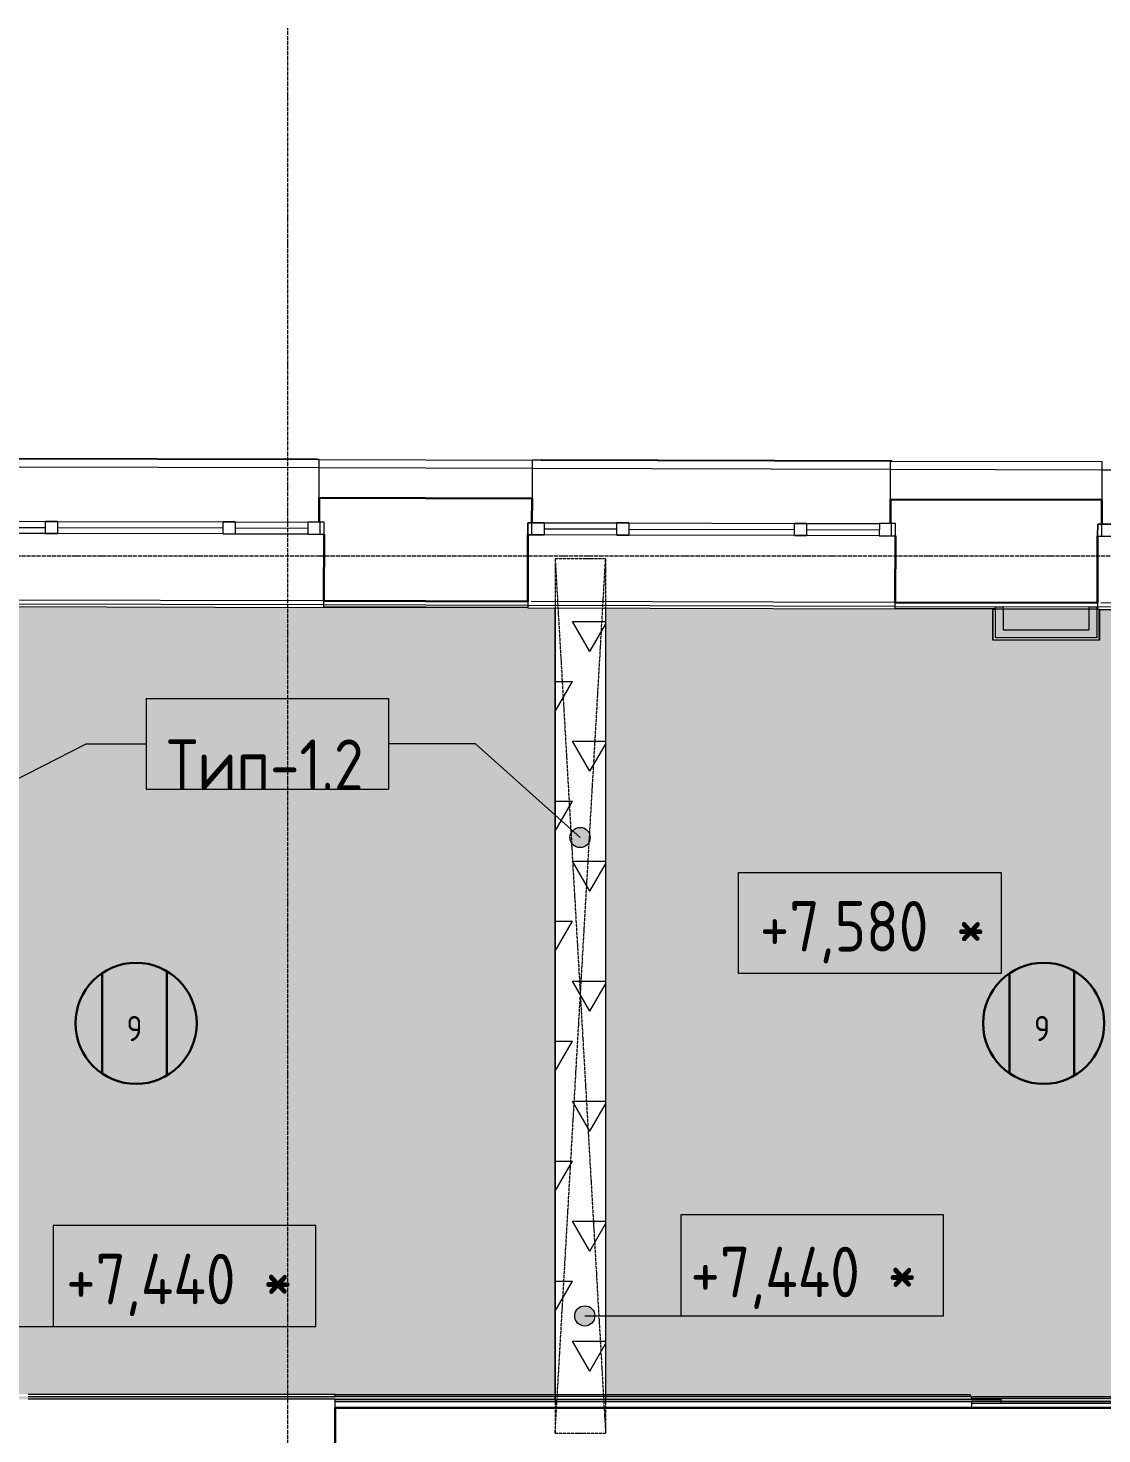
# Model space of a CAD drawing. Header units: millimetres. Extents: x -10474 to 67905, y -3824 to 44223.
# Drawn here: x 16764 to 22080, y 8598 to 15559 of the extents above; entities that cross this region are included whole.
import ezdxf

# ---------------------------------------------------------------- set-up
doc = ezdxf.new("R2010")
doc.units = ezdxf.units.MM
for name, pattern in [('ADSK_Линия сетки', [25, 20, -2.5, 0, -2.5]), ('ADSK_Штрих_ш3 п1_5', [4.5, 3, -1.5]), ('ADSK_Штрихпунктирная 2 точки_ш15 п1_5 п1_5 п1_5', [19.5, 15, -1.5, 0, -1.5, 0, -1.5])]:
    doc.linetypes.add(name, pattern=pattern)
for name, color, linetype, lineweight in [('_ Окна', 7, 'Continuous', 9), ('Аннотация', 7, 'Continuous', 20), ('Каркас', 7, 'Continuous', 18), ('Марки', 7, 'Continuous', 20), ('Окна', 7, 'Continuous', 9), ('Оси', 7, 'Continuous', 9), ('Отметки', 7, 'Continuous', 9), ('Потолки', 7, 'Continuous', 9), ('Потолки штриховка', 7, 'Continuous', 9), ('Стены внутренние', 7, 'Continuous', 18), ('Стены наружные', 7, 'Continuous', 18), ('Стены несущие', 7, 'Continuous', 30), ('Стены отделка', 7, 'Continuous', 30), ('Стены штриховка', 7, 'Continuous', 9)]:
    doc.layers.add(name, color=color, linetype=linetype, lineweight=lineweight)
doc.layers.add('Линии', color=7, linetype='Continuous', lineweight=9, true_color=0x00a600)
doc.styles.add('GOST Common_2', font='GOST_Common.ttf', dxfattribs={"width": 0.9, "height": 250})
doc.styles.add('GOST Common_4', font='GOST_Common.ttf', dxfattribs={"width": 0.9, "height": 125})
doc.styles.add('GOST Common_B', font='', dxfattribs={"width": 0.9, "height": 250})
doc.styles.get('GOST Common_B').set_extended_font_data('GOST Common', bold=True)

# ---------------------------------------------------------------- blocks, each defined once
blk = doc.blocks.new('окно трехпол с фрамугой - 1800 и 1820х2300_h___нов_ ок15-2116660-План потолков 2-го этажа')
at = {"layer": '_ Окна', "lineweight": 18}
for p, q in [((-910, 75), (-910, 135)), ((-910, 135), (-830, 135)), ((-830, 75), (-910, 75)), ((-830, 135), (-830, 75)), ((-470, 75), (-470, 135)), ((-470, 135), (-410, 135)), ((-410, 75), (-470, 75)), ((-410, 135), (-410, 75)), ((410, 75), (410, 135)), ((410, 135), (470, 135)), ((470, 75), (410, 75)), ((470, 135), (470, 75)), ((830, 135), (830, 75)), ((910, 135), (830, 135)), ((830, 75), (910, 75)), ((910, 75), (910, 135))]:
    blk.add_line(p, q, dxfattribs=at)
at = {"layer": '_ Окна'}
for p, q in [((-890, 75), (-890, 135)), ((-830, 105), (-470, 105)), ((-410, 105), (410, 105)), ((470, 105), (830, 105)), ((890, 75), (890, 135))]:
    blk.add_line(p, q, dxfattribs=at)
at = {"layer": 'Окна'}
for p, q in [((-910, 135), (-910, 75)), ((-830, 135), (-910, 135)), ((-910, 75), (-830, 75)), ((-830, 135), (-470, 135)), ((-470, 75), (-830, 75)), ((-410, 135), (-470, 135)), ((-470, 75), (-410, 75)), ((-410, 135), (410, 135)), ((410, 75), (-410, 75)), ((470, 135), (410, 135)), ((410, 75), (470, 75)), ((470, 135), (830, 135)), ((830, 75), (470, 75)), ((910, 135), (830, 135)), ((830, 75), (910, 75)), ((910, 75), (910, 135))]:
    blk.add_line(p, q, dxfattribs=at)
blk = doc.blocks.new('окно трехпол с фрамугой - 1800 и 1820х2300_h___нов_ ок15-V5-План потолков 2-го этажа')
at = {"layer": '_ Окна', "lineweight": 18}
for p, q in [((-910, 75), (-910, 135)), ((-910, 135), (-830, 135)), ((-830, 75), (-910, 75)), ((-830, 135), (-830, 75)), ((-470, 75), (-470, 135)), ((-470, 135), (-410, 135)), ((-410, 75), (-470, 75)), ((-410, 135), (-410, 75)), ((410, 75), (410, 135)), ((410, 135), (470, 135)), ((470, 75), (410, 75)), ((470, 135), (470, 75)), ((830, 135), (830, 75)), ((910, 135), (830, 135)), ((830, 75), (910, 75)), ((910, 75), (910, 135))]:
    blk.add_line(p, q, dxfattribs=at)
at = {"layer": '_ Окна'}
for p, q in [((-890, 75), (-890, 135)), ((-830, 105), (-470, 105)), ((-410, 105), (410, 105)), ((470, 105), (830, 105)), ((890, 75), (890, 135))]:
    blk.add_line(p, q, dxfattribs=at)
at = {"layer": 'Окна'}
for p, q in [((-910, 135), (-910, 75)), ((-830, 135), (-910, 135)), ((-910, 75), (-830, 75)), ((-830, 135), (-470, 135)), ((-470, 75), (-830, 75)), ((-410, 135), (-470, 135)), ((-470, 75), (-410, 75)), ((-410, 135), (410, 135)), ((410, 75), (-410, 75)), ((470, 135), (410, 135)), ((410, 75), (470, 75)), ((470, 135), (830, 135)), ((830, 75), (470, 75)), ((910, 135), (830, 135)), ((830, 75), (910, 75)), ((910, 75), (910, 135))]:
    blk.add_line(p, q, dxfattribs=at)
blk = doc.blocks.new('окно трехпол с фрамугой - 1800 и 1820х2300_h___нов_ ок15-V6-План потолков 2-го этажа')
at = {"layer": '_ Окна', "lineweight": 18}
for p, q in [((-910, 75), (-910, 135)), ((-910, 135), (-830, 135)), ((-830, 75), (-910, 75)), ((-830, 135), (-830, 75)), ((-470, 75), (-470, 135)), ((-470, 135), (-410, 135)), ((-410, 75), (-470, 75)), ((-410, 135), (-410, 75)), ((410, 75), (410, 135)), ((410, 135), (470, 135)), ((470, 75), (410, 75)), ((470, 135), (470, 75)), ((830, 135), (830, 75)), ((910, 135), (830, 135)), ((830, 75), (910, 75)), ((910, 75), (910, 135))]:
    blk.add_line(p, q, dxfattribs=at)
at = {"layer": '_ Окна'}
for p, q in [((-890, 75), (-890, 135)), ((-830, 105), (-470, 105)), ((-410, 105), (410, 105)), ((470, 105), (830, 105)), ((890, 75), (890, 135))]:
    blk.add_line(p, q, dxfattribs=at)
at = {"layer": 'Окна'}
for p, q in [((-910, 135), (-910, 75)), ((-830, 135), (-910, 135)), ((-910, 75), (-830, 75)), ((-830, 135), (-470, 135)), ((-470, 75), (-830, 75)), ((-410, 135), (-470, 135)), ((-470, 75), (-410, 75)), ((-410, 135), (410, 135)), ((410, 75), (-410, 75)), ((470, 135), (410, 135)), ((410, 75), (470, 75)), ((470, 135), (830, 135)), ((830, 75), (470, 75)), ((910, 135), (830, 135)), ((830, 75), (910, 75)), ((910, 75), (910, 135))]:
    blk.add_line(p, q, dxfattribs=at)
blk = doc.blocks.new('Высотные отметки - Рамка-12095-План потолков 2-го этажа')
at = {"layer": 'Аннотация'}
for p, q in [((-6.5, 0), (-6.5, 5)), ((-6.5, 5), (6.5, 5)), ((6.5, 5), (6.5, 0)), ((6.5, 0), (-6.5, 0))]:
    blk.add_line(p, q, dxfattribs=at)
blk = doc.blocks.new('ADSK_Марка_Потолок - ADSK_Марка и Смещение от уровня-155896-План потолков 2-го этажа')
at = {"layer": 'Марки'}
for p, q in [((-6, 4.5), (-6, 0)), ((-6, 4.5), (6, 4.5)), ((6, 4.5), (6, 0)), ((-6, 0), (6, 0))]:
    blk.add_line(p, q, dxfattribs=at)

msp = doc.modelspace()

# ---------------------------------------------------------------- hatches: boundary and pattern name
at = {"layer": 'Марки'}
h = msp.add_hatch(color=256, dxfattribs=at)
edge = h.paths.add_edge_path()
edge.add_arc((19496.947, 11550.632), 50, 0, 360)
at = {"layer": 'Отметки'}
h = msp.add_hatch(color=256, dxfattribs=at)
edge = h.paths.add_edge_path()
edge.add_arc((19520.128, 9181.965), 50, 0, 360)
at = {"layer": 'Потолки штриховка', "lineweight": 18, "true_color": 0x787878}
h = msp.add_hatch(dxfattribs=at)
h.set_pattern_fill('FP_54', color=8, style=0, pattern_type=2)
h.set_pattern_definition([(60, (0, 0), (-171.45, 296.96), [171.45, -171.45]), (120, (0, 0), (-342.9, 6e-05), [171.45, -171.45]), (0, (-85.72, 148.48), (171.45, 296.96), [171.45, -171.45])])
h.paths.add_polyline_path([(7575.598, 8758.238), (7694.835, 8758.238), (7693.816, 12184.078), (7506.078, 12184.078), (7506.078, 12033.264), (7434.835, 12033.264), (7435.202, 8940), (7585.598, 8940), (7585.598, 8771.642), (7575.598, 8771.642), (7575.598, 8930), (7434.835, 8930), (7435.011, 8927), (7570.598, 8927), (7570.598, 8925), (7572.598, 8925), (7572.598, 8785.642), (7560.598, 8785.642), (7560.598, 8758.238)])
h.paths.add_polyline_path([(22518.248, 8759.642), (22518.248, 8772.642), (22268.248, 8772.642), (22268.248, 8759.642), (22423.228, 8759.642)])
h.paths.add_polyline_path([(19623.248, 8769.642), (19623.248, 8783.642), (19373.248, 8783.642), (19373.972, 8769.642), (19528.819, 8769.642)])
h.paths.add_polyline_path([(16373.97, 8769.642), (16623.248, 8769.642), (16623.248, 8783.642), (16373.248, 8783.642), (16373.248, 8769.642)])
h.paths.add_polyline_path([(13587.943, 8769.642), (13623.248, 8769.642), (13623.248, 8783.642), (13373.248, 8783.642), (13373.969, 8769.642), (13538.198, 8769.642)])
h.paths.add_polyline_path([(10239.065, 8769.642), (10488.239, 8769.642), (10488.239, 8783.642), (10238.239, 8783.642), (10238.239, 8769.642)])
h.paths.add_polyline_path([(22518.248, 8782.642), (22518.248, 12679.062), (22268.248, 12679.72), (22268.248, 8782.642), (22354.932, 8782.642)])
h.paths.add_polyline_path([(19373.248, 8793.642), (19623.248, 8793.642), (19622.487, 12686.685), (19373.248, 12687.341), (19373.248, 8838.837)])
h.paths.add_polyline_path([(16375.49, 8793.642), (16623.248, 8793.642), (16622.488, 12694.583), (16419.443, 12695.118), (16419.443, 12525.45), (16417.443, 12525.45), (16417.443, 12523.45), (16373.248, 12523.45), (16373.248, 8793.642)])
h.paths.add_polyline_path([(10488.239, 8793.642), (10488.239, 12184.078), (10238.239, 12184.078), (10238.239, 8793.642), (10240.804, 8793.642)])
h.paths.add_polyline_path([(13573.493, 8793.642), (13623.248, 8793.642), (13622.49, 12702.481), (13373.248, 12702.531), (13373.248, 8793.642), (13567.769, 8793.642)])
h.paths.add_polyline_path([(7493.078, 12197.078), (7493.078, 12199.078), (7491.078, 12199.078)])
h.paths.add_polyline_path([(7461.078, 12043.264), (7496.078, 12043.264), (7496.078, 12197.078), (7493.078, 12197.078), (7493.078, 12058.264), (7491.078, 12058.264), (7491.078, 12056.264), (7434.835, 12056.264), (7434.835, 12043.264), (7444.835, 12043.264)])
h.paths.add_polyline_path([(7621.078, 12194.078), (7694.835, 12194.078), (7694.346, 12197.078), (7506.078, 12197.078), (7506.078, 12194.078), (7619.036, 12194.078)])
h.paths.add_polyline_path([(10488.239, 12194.078), (10487.369, 12197.078), (10238.239, 12197.078), (10238.239, 12194.078), (10487.152, 12194.078)])
h.paths.add_polyline_path([(16408.554, 12695.146), (16407.443, 12707.149), (16373.248, 12706.581), (16373.248, 12695.254), (16407.443, 12695.149)])
at = {"layer": 'Потолки штриховка', "lineweight": 18}
h = msp.add_hatch(dxfattribs=at)
h.set_pattern_fill('FP_30', color=256, style=0, pattern_type=2)
h.set_pattern_definition([(0, (0, 762), (762, 76.2), [7.62, -373.38, 7.62, -373.38]), (0, (76.2, 91.44), (762, 76.2), [7.62, -220.98, 7.62, -525.78]), (0, (152.4, 106.68), (762, 76.2), [7.62, -68.58, 7.62, -678.18]), (0, (457.2, 60.96), (762, 76.2), [7.62, -220.98, 7.62, -525.78]), (0, (533.4, 45.72), (762, 76.2), [7.62, -68.58, 7.62, -678.18])])
h.paths.add_polyline_path([(21435, 8747.642), (21580.032, 8747.642), (21579.269, 8757.642), (21435, 8757.642)])
h.paths.add_polyline_path([(8341.77, 8758.238), (8375.598, 8758.238), (8375.598, 8769.642), (10238.239, 8769.642), (10238.239, 8783.642), (8375.598, 8783.642), (8375.598, 8793.642), (10238.239, 8793.642), (10238.239, 12184.078), (7694.835, 12184.078), (7694.835, 8758.238), (7716.447, 8758.238)])
h.paths.add_polyline_path([(21540.437, 12681.636), (21350.989, 12682.924), (21446.547, 12682.272)])
h.paths.add_polyline_path([(22073.723, 8759.642), (22268.248, 8759.642), (22268.248, 8772.642), (21435, 8772.642), (21435, 8782.642), (22268.248, 8782.642), (22268.248, 12679.72), (22069.437, 12680.243), (22069.437, 12529.451), (22067.437, 12529.451), (22067.41, 12527.451), (21542.437, 12527.451), (21542.437, 12529.451), (21540.437, 12529.451), (21540.437, 12681.636), (19623.248, 12686.683), (19623.248, 8793.642), (21429, 8793.642), (21429, 8783.642), (19623.248, 8783.642), (19623.248, 8769.642), (21580.032, 8769.642), (21580.032, 8759.642), (21712.356, 8759.642)])
h.paths.add_polyline_path([(23519.192, 8759.642), (24150, 8759.642), (24150, 8772.642), (22518.248, 8772.642), (22518.248, 8759.642)])
h.paths.add_polyline_path([(16653.215, 8769.642), (19373.248, 8769.642), (19373.248, 8783.642), (16623.248, 8783.642), (16623.248, 8769.642), (16631.206, 8769.642)])
h.paths.add_polyline_path([(16370.383, 8769.642), (16373.248, 8769.642), (16373.248, 8783.642), (13623.248, 8783.642), (13623.248, 8769.642), (16312.818, 8769.642)])
h.paths.add_polyline_path([(10488.239, 8769.642), (13373.248, 8769.642), (13373.248, 8783.642), (10488.239, 8783.642)])
h.paths.add_polyline_path([(23519.192, 8782.642), (24150, 8782.642), (24150, 12674.766), (22518.248, 12679.062), (22518.248, 8782.642)])
h.paths.add_polyline_path([(16647.952, 8793.642), (19373.248, 8793.642), (19373.248, 12687.341), (16623.248, 12694.581), (16623.248, 8793.642)])
h.paths.add_polyline_path([(15569.114, 8793.642), (16373.248, 8793.642), (16373.248, 12523.45), (15412.461, 12523.45), (15412.461, 12697.769), (13623.248, 12702.479), (13623.248, 8793.642), (15058.198, 8793.642)])
h.paths.add_polyline_path([(10490.225, 8793.642), (13373.248, 8793.642), (13373.248, 12703.137), (10590, 12710.464), (10590, 12184.078), (10488.239, 12184.078), (10489.026, 8793.642)])
h.paths.add_polyline_path([(9787.239, 12194.078), (10238.239, 12194.078), (10238.239, 12197.078), (7694.835, 12197.078), (7694.835, 12194.078), (9064.505, 12194.078)])
h.paths.add_polyline_path([(10547.131, 12194.078), (10580, 12194.078), (10580, 12710.491), (10577, 12710.498), (10577, 12209.078), (10575, 12209.078), (10574.765, 12197.078), (10488.239, 12197.078), (10488.239, 12194.078), (10509.973, 12194.078)])
h.paths.add_polyline_path([(21592.437, 12579.451), (22017.437, 12579.451), (22017.437, 12680.38), (21592.437, 12681.499), (21592.437, 12680.272)])
at = {"layer": 'Стены внутренние'}
for points in [[(21592.437, 12579.451), (21592.437, 12683.499), (21552.437, 12683.604), (21552.437, 12579.451)], [(22057.437, 12539.451), (22057.437, 12682.275), (22017.437, 12682.272), (22017.437, 12539.451)], [(21712.356, 12539.451), (22017.437, 12539.451), (22017.437, 12579.451), (21552.437, 12579.451), (21552.437, 12539.451)]]:
    msp.add_hatch(color=256, dxfattribs=at).paths.add_polyline_path(points)

# ---------------------------------------------------------------- linework, layer by layer
at = {"layer": 'Каркас', "color": 8, "linetype": 'ADSK_Штрих_ш3 п1_5', "lineweight": 9, "true_color": 0x808080}
for p, q in [((19373.248, 12687.341), (19373.248, 8793.642)), ((19623.248, 12686.683), (19623.248, 8793.642)), ((19373.248, 8783.642), (19373.248, 8769.642)), ((19623.248, 8783.642), (19623.248, 8769.642))]:
    msp.add_line(p, q, dxfattribs=at)
at = {"layer": 'Линии', "color": 7, "linetype": 'ADSK_Штрихпунктирная 2 точки_ш15 п1_5 п1_5 п1_5'}
for p, q in [((19373.248, 12931.358), (19623.248, 8601.567)), ((19373.248, 8601.567), (19623.248, 12931.358)), ((19623.248, 12931.358), (19373.248, 12931.358)), ((19373.248, 12931.358), (19373.248, 8601.567)), ((19623.248, 12931.358), (19623.248, 8601.567)), ((19373.248, 8601.567), (19623.248, 8601.567))]:
    msp.add_line(p, q, dxfattribs=at)
at = {"layer": 'Линии', "color": 5, "lineweight": 30, "true_color": 0x0000ff}
for p, q in [((17130.003, 10878.945), (17130.003, 10382.564)), ((17450.003, 10371.802), (17450.003, 10889.706)), ((21623.786, 10878.945), (21623.786, 10382.564)), ((21943.786, 10371.802), (21943.786, 10889.706))]:
    msp.add_line(p, q, dxfattribs=at)
for centre in [(17298.531, 10630.754), (21792.313, 10630.754)]:
    msp.add_circle(centre, 300, dxfattribs=at)
at = {"layer": 'Марки'}
for p, q in [((16478.254, 11722.477), (17050.715, 12014.432)), ((17050.715, 12014.432), (17348.394, 12014.432)), ((18979.244, 12014.432), (18548.394, 12014.432)), ((19496.947, 11550.632), (18979.244, 12014.432))]:
    msp.add_line(p, q, dxfattribs=at)
msp.add_circle((19496.947, 11550.632), 50, dxfattribs=at)
at = {"layer": 'Оси', "linetype": 'ADSK_Линия сетки'}
for p, q in [((18049.565, -3024.361), (18049.565, 15558.581)), ((-9674.401, 12945), (56004.853, 12945))]:
    msp.add_line(p, q, dxfattribs=at)
at = {"layer": 'Отметки', "lineweight": 20}
for p, q in [((16518.143, 9129.298), (17143.557, 9129.298)), ((17143.557, 9129.298), (17538.555, 9129.298)), ((19520.128, 9181.965), (20303.541, 9181.965)), ((20303.541, 9181.965), (20645.872, 9181.965))]:
    msp.add_line(p, q, dxfattribs=at)
at = {"layer": 'Отметки'}
msp.add_circle((19520.128, 9181.965), 50, dxfattribs=at)
at = {"layer": 'Потолки'}
for p, q in [((19373.248, 8793.642), (19373.248, 12687.341)), ((19623.248, 12686.683), (19623.248, 8793.642)), ((19373.248, 8769.642), (19373.248, 8783.642)), ((19623.248, 8783.642), (19623.248, 8769.642))]:
    msp.add_line(p, q, dxfattribs=at)
at = {"layer": 'Стены внутренние'}
for p, q in [((18224.632, 12722.365), (16424.638, 12727.104)), ((21054.622, 12714.915), (19254.629, 12719.654)), ((23874.613, 12707.491), (22074.619, 12712.23)), ((18284, 8793.642), (16764, 8793.642)), ((16764, 8783.642), (18284, 8783.642))]:
    msp.add_line(p, q, dxfattribs=at)
at = {"layer": 'Стены наружные'}
for p, q in [((16430.376, 13387.091), (18205.37, 13382.418)), ((16463.908, 13427.003), (18195.652, 13422.444)), ((18195.655, 13423.444), (16463.911, 13428.003)), ((18195.652, 13422.444), (18195.655, 13423.444)), ((18205.475, 13422.418), (18195.652, 13422.444)), ((19259.366, 13379.643), (21034.36, 13374.971)), ((19305.044, 13419.523), (19259.471, 13419.643)), ((19305.046, 13420.523), (19305.044, 13419.523)), ((19305.044, 13419.523), (21034.465, 13414.97)), ((21040.04, 13415.956), (19305.046, 13420.523)), ((21040.038, 13414.956), (21040.04, 13415.956)), ((22080.356, 13372.217), (23855.35, 13367.544)), ((18228.579, 12702.355), (16408.586, 12707.146)), ((16419.443, 12695.118), (18228.548, 12690.355)), ((19237.544, 12687.699), (21057.538, 12682.907)), ((21057.57, 12694.907), (19237.576, 12699.699)), ((23878.56, 12687.481), (22058.566, 12692.272)), ((22069.437, 12680.243), (23878.528, 12675.481)), ((18284, 8769.642), (16764, 8769.642))]:
    msp.add_line(p, q, dxfattribs=at)
at = {"layer": 'Стены несущие'}
for p, q in [((18204.659, 13112.419), (18204.975, 13232.419)), ((18204.975, 13232.419), (19258.971, 13229.644)), ((19258.971, 13229.644), (18205.975, 13232.416)), ((19258.971, 13229.644), (19258.655, 13109.644)), ((21033.649, 13104.972), (21033.965, 13224.971)), ((21033.965, 13224.971), (21035.965, 13224.966)), ((21035.965, 13224.966), (22079.961, 13222.217)), ((22079.961, 13222.217), (21035.965, 13224.966)), ((22079.961, 13222.217), (22079.645, 13102.218)), ((18228.632, 12722.355), (18229.501, 13052.354)), ((19238.497, 13049.697), (19237.629, 12719.698)), ((21057.622, 12714.907), (21058.491, 13044.906)), ((22059.488, 13042.271), (22058.619, 12712.272)), ((19237.629, 12719.698), (18228.632, 12722.355)), ((22058.619, 12712.272), (21057.622, 12714.907)), ((18284, 8347.642), (18284, 8727.642)), ((25364, 8727.642), (18284, 8727.642)), ((25364, 8727.642), (21435, 8727.642))]:
    msp.add_line(p, q, dxfattribs=at)
at = {"layer": 'Стены отделка', "lineweight": 9}
for p, q in [((18204.975, 13232.419), (18205.475, 13422.418)), ((18205.37, 13382.418), (19259.366, 13379.643)), ((18205.475, 13422.418), (19259.471, 13419.643)), ((19259.366, 13379.643), (19258.971, 13229.644)), ((19259.471, 13419.643), (19259.366, 13379.643)), ((21033.965, 13224.971), (21034.36, 13374.971)), ((21034.36, 13374.971), (21034.465, 13414.97)), ((21034.36, 13374.971), (21034.36, 13374.971)), ((21034.36, 13374.971), (22080.356, 13372.217)), ((21034.465, 13414.97), (21036.465, 13414.965)), ((21036.465, 13414.965), (22080.462, 13412.217)), ((22080.462, 13412.217), (22079.961, 13222.217)), ((18205.975, 13232.416), (18204.975, 13232.419)), ((21035.965, 13224.966), (21033.965, 13224.971)), ((18228.548, 12690.355), (18228.632, 12722.355)), ((19237.544, 12687.699), (18228.548, 12690.355)), ((19237.576, 12699.699), (18228.579, 12702.355)), ((18228.632, 12722.355), (19237.629, 12719.698)), ((19237.629, 12719.698), (19237.544, 12687.699)), ((21057.538, 12682.907), (21057.622, 12714.907)), ((21540.437, 12681.636), (21057.538, 12682.907)), ((21057.57, 12694.907), (22058.566, 12692.272)), ((21057.622, 12714.907), (22058.619, 12712.272)), ((21540.437, 12529.451), (21540.437, 12681.636)), ((21552.437, 12693.043), (21592.437, 12693.043)), ((21552.437, 12693.043), (21552.437, 12539.451)), ((22069.437, 12680.243), (21552.437, 12681.604)), ((21592.437, 12693.043), (21592.437, 12579.451)), ((22017.437, 12579.451), (22017.437, 12693.043)), ((22017.437, 12693.043), (22057.437, 12693.043)), ((22057.437, 12539.451), (22057.437, 12693.043)), ((22058.619, 12712.272), (22058.535, 12680.272)), ((22069.437, 12680.243), (22069.437, 12529.451)), ((22057.437, 12539.451), (21552.437, 12539.451)), ((21592.437, 12579.451), (22017.437, 12579.451)), ((22067.437, 12527.451), (21542.437, 12527.451)), ((18284, 8783.642), (18284, 8793.642)), ((18284, 8793.642), (21429, 8793.642)), ((21429, 8783.642), (18284, 8783.642)), ((21429, 8793.642), (21429, 8783.642)), ((21435, 8772.642), (21435, 8782.642)), ((21435, 8782.642), (25364, 8782.642)), ((25364, 8772.642), (21435, 8772.642)), ((18284, 8727.642), (18284, 8769.642)), ((18284, 8769.642), (21580.032, 8769.642)), ((21435, 8757.642), (21435, 8727.642)), ((21580.032, 8757.642), (21435, 8757.642)), ((25364, 8747.642), (21435, 8747.642)), ((21580.032, 8769.642), (21580.032, 8759.642)), ((21580.032, 8759.642), (25364, 8759.642)), ((21580.032, 8747.642), (21580.032, 8757.642))]:
    msp.add_line(p, q, dxfattribs=at)
at = {"layer": 'Стены штриховка'}
for p, q in [((19237.55, 12689.699), (18228.553, 12692.355)), ((22058.54, 12682.272), (21057.543, 12684.907)), ((21542.437, 12527.451), (21542.437, 12681.631)), ((21542.437, 12681.631), (21552.437, 12681.604)), ((22067.437, 12527.451), (22067.437, 12680.249)), ((21540.437, 12527.451), (21540.437, 12529.451)), ((21540.437, 12529.451), (22069.437, 12529.451)), ((22069.437, 12529.451), (22069.437, 12527.451)), ((21542.437, 12527.451), (21540.437, 12527.451)), ((22069.437, 12527.451), (22067.437, 12527.451)), ((18284, 8767.642), (21580.032, 8767.642)), ((18284, 8757.642), (21435, 8757.642)), ((21580.032, 8759.642), (21580.032, 8757.642)), ((21580.032, 8757.642), (25364, 8757.642))]:
    msp.add_line(p, q, dxfattribs=at)

# ---------------------------------------------------------------- block references
at = {"layer": 'Марки', "xscale": 99.99999999999993, "yscale": 99.99999999999993, "zscale": 99.99999999999993}
msp.add_blockref('ADSK_Марка_Потолок - ADSK_Марка и Смещение от уровня-155896-План потолков 2-го этажа', (17948.394, 11789.432), dxfattribs=at)
msp.add_blockref('ADSK_Марка_Потолок - ADSK_Марка и Смещение от уровня-155896-План потолков 2-го этажа', (17948.394, 11789.432), dxfattribs=at)
at = {"layer": 'Окна', "rotation": 359.8491625167525}
for name, p in [('окно трехпол с фрамугой - 1800 и 1820х2300_h___нов_ ок15-2116660-План потолков 2-го этажа', (17319.307, 12979.75)), ('окно трехпол с фрамугой - 1800 и 1820х2300_h___нов_ ок15-V5-План потолков 2-го этажа', (20148.297, 12972.302)), ('окно трехпол с фрамугой - 1800 и 1820х2300_h___нов_ ок15-V6-План потолков 2-го этажа', (22969.287, 12964.875))]:
    msp.add_blockref(name, p, dxfattribs=at)
at = {"layer": 'Отметки', "lineweight": 20, "xscale": 99.99999999999993, "yscale": 99.99999999999993, "zscale": 99.99999999999993}
msp.add_blockref('Высотные отметки - Рамка-12095-План потолков 2-го этажа', (20931.234, 10877.453), dxfattribs=at)
at = {"layer": 'Отметки', "lineweight": 20, "extrusion": (0, 0, -1), "xscale": 99.99999999999993, "yscale": 99.99999999999993, "zscale": 99.99999999999993}
for p in [(-20645.872, 9181.965), (-17538.555, 9129.298)]:
    msp.add_blockref('Высотные отметки - Рамка-12095-План потолков 2-го этажа', p, dxfattribs=at)

# ---------------------------------------------------------------- texts
at = {"layer": 'Аннотация', "lineweight": 9, "char_height": 125, "width": 175.5, "attachment_point": 5, "line_spacing_factor": 1.022766, "style": 'GOST Common_4'}
for insert in [(17290.701, 10604.938), (21784.484, 10604.938)]:
    msp.add_mtext('\\pt180,360,540,720,900,1080,1260,1440,1620,1800,1980,2160,2340,2520,2700,2880,3060,3240,3420,3600,3780,3960,4140,4320,4500,4680,4860,5040,5220,5400,5580,5760;9 ', dxfattribs=dict(at, insert=insert))
at = {"layer": 'Марки', "lineweight": 9, "insert": (17937.764, 11911.588), "char_height": 250, "width": 1024.2, "attachment_point": 5, "line_spacing_factor": 1.022766, "style": 'GOST Common_B'}
msp.add_mtext('\\pt1143,2286,3429,4572,5715,6858,8001,9144,10287,11430,12573,13716,14859,16002,17145,18288,19431,20574,21717,22860,24003,25146,26289,27432,28575,29718,30861,32004,33147,34290,35433,36576;Тип-1.2', dxfattribs=at)
msp.add_mtext('\\pt1143,2286,3429,4572,5715,6858,8001,9144,10287,11430,12573,13716,14859,16002,17145,18288,19431,20574,21717,22860,24003,25146,26289,27432,28575,29718,30861,32004,33147,34290,35433,36576;Тип-1.2', dxfattribs=at)
at = {"layer": 'Отметки', "lineweight": 20, "char_height": 250, "attachment_point": 1, "line_spacing_factor": 1.022761, "style": 'GOST Common_2'}
for s, insert, width in [('+7,580 *', (20386.903, 11236.321), 1306.39347), ('+7,440 *', (16952.062, 9489.416), 1360.70082), ('+7,440 *', (20043.351, 9524.262), 1360.70082)]:
    msp.add_mtext(s, dxfattribs=dict(at, insert=insert, width=width))

doc.saveas('drawing.dxf')
